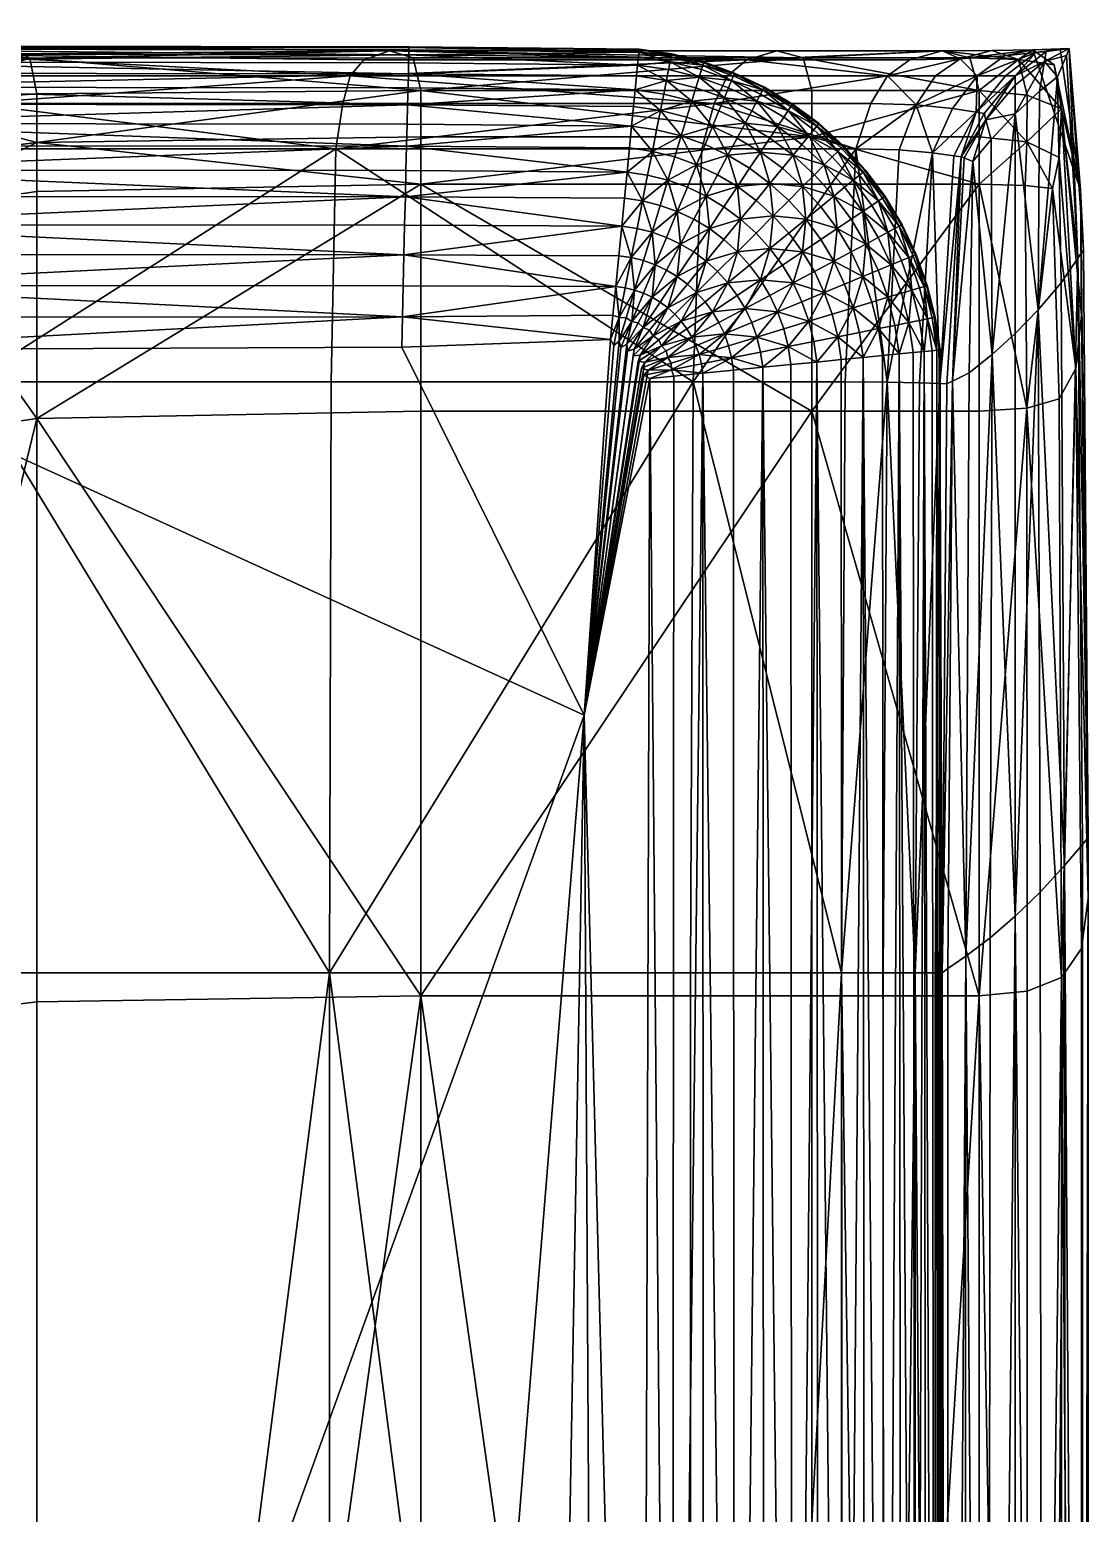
# Model space of a CAD drawing. Header units: millimetres. Extents: x -331 to 331, y -291 to 300.
# Drawn here: x 311.33 to 330.96, y 234.98 to 262.5 of the extents above; entities that cross this region are included whole.
import ezdxf

# ---------------------------------------------------------------- set-up
doc = ezdxf.new("R2010")
doc.units = ezdxf.units.MM
doc.layers.get('0').update_dxf_attribs({"true_color": 0xd6e5a6})

msp = doc.modelspace()

# ---------------------------------------------------------------- meshes
at = {"color": 151, "true_color": 0x99b9e4}
mesh = msp.add_polyface(dxfattribs=at)
corners = [(308.254, 262.061, 644.036), (308.379, 260.849, 642.788), (308.254, 260.556, 637.374), (308.333, 258.806, 641.296), (308.254, 257.868, 635.966), (311.46, 260.403, 644.353), (311.46, 261.305, 645.625), (318.58, 261.369, 645.807), (311.33, 261.972, 646.912), (309.579, 262.035, 647.881), (310.295, 261.643, 648.013), (317.268, 261.643, 648.013), (310.264, 261.126, 648.013), (310.939, 262.171, 647.56), (308.254, 262.365, 647.127), (307.661, 262.498, 647.418), (308.629, 261.964, 646.421), (308.754, 260.076, 643.793), (308.754, 259.102, 643.259), (308.379, 257.574, 641.614), (311.46, 259.499, 643.747), (311.46, 255.289, 643.547), (308.754, 261.115, 645.078), (317.996, 262.106, 647.704), (318.58, 259.631, 643.91), (310.236, 260.287, 648.013), (317.005, 260.287, 648.013), (310.216, 255.967, 648.013), (307.407, 261.643, 648.013), (307.42, 261.126, 648.013), (307.432, 260.287, 648.013), (307.44, 255.967, 648.013), (318.265, 258.323, 662.133), (306.774, 258.329, 662.133), (306.774, 257.754, 662.339), (318.251, 257.75, 662.339), (318.238, 257.172, 662.486), (318.291, 259.396, 661.559), (306.774, 259.404, 661.559), (306.774, 258.881, 661.872), (318.278, 258.874, 661.872), (318.314, 260.336, 660.786), (306.774, 260.346, 660.786), (306.774, 259.894, 661.195), (318.303, 259.884, 661.195), (318.333, 261.107, 659.844), (306.774, 261.119, 659.843), (306.774, 260.756, 660.333), (318.347, 261.68, 658.769), (306.774, 261.694, 658.769), (306.774, 261.433, 659.32), (318.356, 262.033, 657.602), (306.774, 262.048, 657.602), (306.774, 261.899, 658.194), (318.359, 262.167, 655.523), (306.774, 262.182, 655.523), (306.774, 262.137, 656.999), (318.359, 262.182, 648.239), (306.774, 262.197, 648.239), (306.774, 262.197, 652.314)]
mesh.append_faces([[corners[k] for k in face] for face in [(0, 1, 2), (3, 4, 2), (2, 1, 3), (5, 6, 7), (7, 6, 8), (9, 10, 11), (11, 10, 12), (9, 13, 14), (14, 15, 9), (8, 16, 14), (14, 13, 8), (14, 16, 0), (3, 17, 18), (18, 19, 3), (5, 20, 18), (18, 17, 5), (18, 20, 21), (8, 6, 22), (22, 16, 8), (5, 17, 22), (22, 6, 5), (3, 1, 22), (22, 17, 3), (0, 16, 22), (22, 1, 0), (8, 13, 23), (23, 13, 9), (21, 20, 24), (24, 20, 5), (12, 25, 26), (26, 25, 27), (28, 10, 9), (12, 10, 28), (28, 29, 12), (12, 29, 30), (30, 25, 12), (27, 25, 30), (30, 31, 27), (32, 33, 34), (34, 35, 32), (36, 35, 34), (37, 38, 39), (39, 40, 37), (32, 40, 39), (39, 33, 32), (41, 42, 43), (37, 44, 43), (43, 38, 37), (45, 46, 47), (47, 42, 41), (48, 49, 50), (50, 46, 45), (51, 52, 53), (53, 49, 48), (54, 55, 56), (56, 52, 51), (57, 58, 59), (59, 55, 54)]], dxfattribs={"vtx2": -1, "color": 151})
mesh = msp.add_polyface(dxfattribs=at)
corners = [(318.58, 261.369, 645.807), (318.58, 260.512, 644.539), (311.46, 260.403, 644.353), (311.33, 261.972, 646.912), (318.434, 261.975, 647.075), (325.668, 261.975, 647.075), (325.831, 260.512, 644.539), (317.268, 261.643, 648.013), (317.522, 261.937, 647.936), (309.579, 262.035, 647.881), (310.264, 261.126, 648.013), (317.13, 261.126, 648.013), (324.017, 261.126, 648.013), (324.625, 261.937, 647.936), (317.996, 262.106, 647.704), (318.58, 259.631, 643.91), (317.005, 260.287, 648.013), (310.216, 255.967, 648.013), (316.916, 255.967, 648.013), (323.63, 255.967, 648.013), (318.265, 258.323, 662.133), (318.251, 257.75, 662.339), (322.194, 257.737, 662.339), (322.25, 258.306, 662.133), (318.238, 257.172, 662.486), (318.291, 259.396, 661.559), (318.278, 258.874, 661.872), (322.304, 258.852, 661.872), (322.355, 259.371, 661.559), (318.314, 260.336, 660.786), (318.303, 259.884, 661.195), (322.403, 259.856, 661.195), (322.447, 260.304, 660.786), (306.774, 259.894, 661.195), (318.333, 261.107, 659.844), (318.324, 260.744, 660.333), (322.487, 260.71, 660.333), (322.522, 261.07, 659.843), (306.774, 260.756, 660.333), (318.347, 261.68, 658.769), (318.341, 261.42, 659.32), (322.553, 261.38, 659.32), (322.578, 261.639, 658.769), (306.774, 261.433, 659.32), (318.356, 262.033, 657.602), (318.352, 261.885, 658.194), (322.598, 261.842, 658.194), (322.613, 261.989, 657.602), (306.774, 261.899, 658.194), (318.359, 262.167, 655.523), (318.358, 262.122, 656.999), (322.621, 262.078, 656.999), (322.626, 262.122, 655.523), (306.774, 262.137, 656.999), (318.359, 262.182, 648.239), (318.359, 262.182, 652.314), (322.627, 262.137, 652.314), (306.774, 262.197, 652.314)]
mesh.append_faces([[corners[k] for k in face] for face in [(0, 1, 2), (3, 4, 0), (0, 4, 5), (6, 1, 0), (7, 8, 9), (10, 11, 7), (7, 11, 12), (13, 8, 7), (14, 4, 3), (9, 8, 14), (14, 8, 13), (5, 4, 14), (2, 1, 15), (15, 1, 6), (16, 11, 10), (17, 18, 16), (16, 18, 19), (12, 11, 16), (20, 21, 22), (22, 23, 20), (22, 21, 24), (25, 26, 27), (27, 28, 25), (20, 23, 27), (27, 26, 20), (29, 30, 31), (31, 32, 29), (25, 28, 31), (31, 30, 25), (33, 30, 29), (34, 35, 36), (36, 37, 34), (29, 32, 36), (36, 35, 29), (38, 35, 34), (29, 35, 38), (39, 40, 41), (41, 42, 39), (34, 37, 41), (41, 40, 34), (43, 40, 39), (34, 40, 43), (44, 45, 46), (46, 47, 44), (39, 42, 46), (46, 45, 39), (48, 45, 44), (39, 45, 48), (49, 50, 51), (51, 52, 49), (44, 47, 51), (51, 50, 44), (53, 50, 49), (44, 50, 53), (54, 55, 56), (49, 52, 56), (56, 55, 49), (57, 55, 54), (49, 55, 57)]], dxfattribs={"vtx2": -1, "color": 151})
mesh = msp.add_polyface(dxfattribs=at)
corners = [(325.668, 261.975, 647.075), (325.831, 261.369, 645.807), (318.58, 261.369, 645.807), (325.831, 260.512, 644.539), (324.017, 261.126, 648.013), (324.266, 261.643, 648.013), (317.268, 261.643, 648.013), (324.625, 261.937, 647.936), (325.179, 262.106, 647.704), (317.996, 262.106, 647.704), (317.005, 260.287, 648.013), (323.791, 260.287, 648.013), (322.871, 260.241, 660.786), (322.447, 260.304, 660.786), (322.403, 259.856, 661.195), (323.022, 260.996, 659.844), (322.522, 261.07, 659.843), (322.487, 260.71, 660.333), (322.951, 260.641, 660.333), (323.987, 260.703, 659.844), (323.511, 260.873, 659.843), (323.406, 260.527, 660.333), (323.848, 260.369, 660.333), (323.288, 260.137, 660.786), (323.692, 259.992, 660.786), (324.273, 260.168, 660.333), (323.133, 261.556, 658.769), (322.578, 261.639, 658.769), (322.553, 261.38, 659.32), (323.082, 261.302, 659.32), (324.206, 261.231, 658.769), (323.677, 261.42, 658.769), (323.602, 261.172, 659.32), (324.106, 260.991, 659.32), (323.202, 261.902, 657.602), (322.613, 261.989, 657.602), (322.598, 261.842, 658.194), (323.173, 261.757, 658.194), (323.737, 261.616, 658.194), (323.78, 261.757, 657.602), (323.228, 262.033, 655.523), (322.626, 262.122, 655.523), (322.621, 262.078, 656.999), (323.219, 261.989, 656.999), (323.805, 261.842, 656.999), (323.818, 261.885, 655.523), (323.231, 262.048, 648.239), (322.627, 262.137, 648.239), (322.627, 262.137, 652.314), (323.231, 262.048, 652.314), (318.359, 262.182, 648.239), (323.823, 261.899, 652.314), (323.823, 261.899, 648.239)]
mesh.append_faces([[corners[k] for k in face] for face in [(0, 1, 2), (2, 1, 3), (4, 5, 6), (6, 5, 7), (7, 8, 9), (9, 8, 0), (10, 11, 4), (12, 13, 14), (15, 16, 17), (17, 18, 15), (12, 18, 17), (17, 13, 12), (19, 20, 21), (21, 22, 19), (15, 18, 21), (21, 20, 15), (12, 23, 21), (21, 18, 12), (24, 22, 21), (21, 23, 24), (25, 22, 24), (26, 27, 28), (28, 29, 26), (15, 29, 28), (28, 16, 15), (30, 31, 32), (26, 29, 32), (32, 31, 26), (15, 20, 32), (32, 29, 15), (19, 33, 32), (32, 20, 19), (34, 35, 36), (36, 37, 34), (26, 37, 36), (36, 27, 26), (34, 37, 38), (38, 39, 34), (26, 31, 38), (38, 37, 26), (38, 31, 30), (40, 41, 42), (42, 43, 40), (34, 43, 42), (42, 35, 34), (40, 43, 44), (44, 45, 40), (34, 39, 44), (44, 43, 34), (46, 47, 48), (48, 49, 46), (48, 47, 50), (40, 49, 48), (48, 41, 40), (46, 49, 51), (51, 52, 46), (40, 45, 51), (51, 49, 40)]], dxfattribs={"vtx2": -1, "color": 151})
mesh = msp.add_polyface(dxfattribs=at)
corners = [(325.831, 260.512, 644.539), (325.831, 261.369, 645.807), (328.931, 261.369, 645.807), (325.668, 261.975, 647.075), (327.233, 261.643, 648.013), (327.647, 261.937, 647.936), (324.625, 261.937, 647.936), (324.017, 261.126, 648.013), (326.925, 261.126, 648.013), (327.762, 261.103, 648.138), (325.179, 262.106, 647.704), (328.243, 262.106, 647.704), (328.931, 259.631, 643.91), (325.831, 259.631, 643.91), (326.646, 260.287, 648.013), (327.446, 260.268, 648.138), (326.06, 259.992, 658.769), (325.644, 260.369, 658.769), (325.48, 260.168, 659.32), (325.877, 259.808, 659.32), (325.656, 259.588, 659.844), (326.236, 259.411, 659.32), (326.437, 259.576, 658.769), (326.309, 260.241, 657.602), (325.868, 260.641, 657.602), (325.774, 260.527, 658.194), (326.205, 260.137, 658.194), (325.389, 260.996, 657.602), (327.064, 259.321, 657.602), (326.709, 259.8, 657.602), (326.595, 259.706, 658.194), (326.771, 259.126, 658.769), (326.404, 260.336, 655.523), (325.953, 260.744, 655.523), (325.924, 260.71, 656.999), (326.372, 260.304, 656.999), (325.464, 261.107, 655.523), (327.175, 259.396, 655.523), (326.812, 259.884, 655.523), (326.778, 259.856, 656.999), (327.138, 259.371, 656.999), (326.414, 260.346, 648.239), (325.962, 260.756, 648.239), (325.962, 260.756, 652.314), (326.414, 260.346, 652.314), (325.472, 261.119, 648.239), (325.472, 261.119, 652.314), (327.188, 259.404, 648.239), (326.824, 259.894, 648.239), (326.824, 259.894, 652.314), (327.188, 259.404, 652.314)]
mesh.append_faces([[corners[k] for k in face] for face in [(0, 1, 2), (2, 1, 3), (4, 5, 6), (7, 8, 4), (4, 8, 9), (3, 10, 11), (6, 5, 11), (11, 10, 6), (12, 13, 0), (14, 8, 7), (9, 8, 14), (14, 15, 9), (16, 17, 18), (18, 19, 16), (20, 19, 18), (16, 19, 21), (21, 22, 16), (21, 19, 20), (23, 24, 25), (25, 26, 23), (25, 24, 27), (16, 26, 25), (25, 17, 16), (28, 29, 30), (23, 26, 30), (30, 29, 23), (16, 22, 30), (30, 26, 16), (30, 22, 31), (32, 33, 34), (34, 35, 32), (34, 33, 36), (27, 24, 34), (23, 35, 34), (34, 24, 23), (37, 38, 39), (39, 40, 37), (32, 35, 39), (39, 38, 32), (23, 29, 39), (39, 35, 23), (28, 40, 39), (39, 29, 28), (41, 42, 43), (43, 44, 41), (45, 46, 43), (43, 42, 45), (36, 33, 43), (43, 46, 36), (32, 44, 43), (43, 33, 32), (47, 48, 49), (49, 50, 47), (41, 44, 49), (49, 48, 41), (32, 38, 49), (49, 44, 32), (37, 50, 49), (49, 38, 37)]], dxfattribs={"vtx2": -1, "color": 151})
mesh = msp.add_polyface(dxfattribs=at)
corners = [(328.876, 260.966, 650.236), (329.023, 260.943, 654.405), (329.599, 261.643, 654.405), (329.422, 261.643, 650.236), (329.055, 260.823, 658.563), (329.599, 261.466, 658.573), (330.142, 261.91, 658.547), (330.174, 262.093, 654.342), (329.981, 262.074, 650.133), (329.659, 261.942, 647.155), (329.166, 262.111, 647.805), (329.925, 262.126, 648.109), (330.322, 261.843, 647.393), (328.576, 261.957, 648.055), (329.401, 262.015, 648.412), (330.432, 262.141, 649.822), (330.811, 259.525, 648.699), (328.434, 261.034, 648.513), (328.066, 260.214, 648.513), (327.762, 261.103, 648.138), (330.763, 258.262, 658.453), (330.548, 262.016, 658.469), (330.386, 261.626, 660.129), (330.047, 261.36, 660.254), (330.455, 261.032, 646.057), (329.814, 260.415, 644.593), (329.824, 261.284, 645.87), (328.892, 261.643, 648.513), (328.123, 261.643, 648.138), (329.599, 260.936, 660.296), (329.151, 260.463, 660.254), (330.601, 262.146, 654.155), (328.596, 260.14, 654.405), (328.931, 260.512, 644.539), (328.931, 261.369, 645.807), (325.831, 260.512, 644.539), (325.668, 261.975, 647.075), (328.759, 261.975, 647.075), (327.233, 261.643, 648.013), (327.647, 261.937, 647.936), (328.243, 262.106, 647.704)]
mesh.append_faces([[corners[k] for k in face] for face in [(0, 1, 2), (2, 3, 0), (4, 5, 2), (2, 1, 4), (6, 7, 2), (2, 5, 6), (8, 3, 2), (2, 7, 8), (9, 10, 11), (11, 12, 9), (13, 14, 11), (11, 10, 13), (8, 15, 11), (11, 14, 8), (16, 12, 11), (11, 15, 16), (0, 17, 18), (18, 17, 19), (20, 21, 22), (6, 23, 22), (22, 21, 6), (24, 12, 16), (25, 26, 24), (9, 12, 24), (24, 26, 9), (0, 3, 27), (27, 17, 0), (8, 14, 27), (27, 3, 8), (13, 28, 27), (27, 14, 13), (19, 17, 27), (27, 28, 19), (6, 5, 29), (29, 23, 6), (4, 30, 29), (29, 5, 4), (8, 7, 31), (31, 15, 8), (6, 21, 31), (31, 7, 6), (31, 21, 20), (16, 15, 31), (4, 1, 32), (32, 1, 0), (25, 33, 34), (34, 26, 25), (34, 33, 35), (36, 37, 34), (9, 26, 34), (34, 37, 9), (19, 28, 38), (13, 39, 38), (38, 28, 13), (40, 37, 36), (13, 10, 40), (40, 39, 13), (9, 37, 40), (40, 10, 9)]], dxfattribs={"vtx2": -1, "color": 151})
mesh = msp.add_polyface(dxfattribs=at)
corners = [(329.814, 255.479, 643.782), (329.782, 259.611, 643.968), (330.288, 259.551, 644.14), (329.814, 260.415, 644.593), (330.413, 260.125, 644.754), (330.726, 256.214, 644.838), (328.066, 260.214, 648.513), (328.463, 260.159, 650.236), (328.876, 260.966, 650.236), (327.762, 261.103, 648.138), (327.446, 260.268, 648.138), (327.225, 255.963, 648.138), (328.204, 255.935, 650.236), (330.386, 261.626, 660.129), (330.453, 257.802, 660.254), (330.763, 258.262, 658.453), (330.023, 257.303, 660.567), (330.047, 261.36, 660.254), (329.055, 260.823, 658.563), (328.65, 260.118, 658.532), (328.812, 260.051, 660.129), (329.151, 260.463, 660.254), (328.434, 255.981, 658.563), (329.174, 256.474, 660.567), (328.745, 256.132, 660.254), (330.811, 259.525, 648.699), (330.83, 257.203, 646.226), (330.455, 261.032, 646.057), (329.599, 256.862, 660.671), (329.599, 260.936, 660.296), (330.867, 258.415, 653.967), (330.601, 262.146, 654.155), (328.596, 260.14, 654.405), (328.931, 259.631, 643.91), (325.831, 260.512, 644.539), (328.931, 260.512, 644.539), (327.97, 257.134, 657.602), (327.825, 257.711, 657.602), (327.684, 257.668, 658.194), (327.625, 258.272, 657.602), (327.488, 258.216, 658.194), (327.299, 258.137, 658.769), (327.488, 257.609, 658.769), (327.625, 257.065, 658.769), (327.748, 258.323, 655.523), (327.488, 258.874, 655.523), (327.449, 258.852, 656.999), (327.707, 258.306, 656.999), (328.101, 257.16, 655.523), (327.953, 257.75, 655.523), (327.911, 257.737, 656.999), (327.762, 258.329, 648.239), (327.501, 258.881, 648.239), (327.501, 258.881, 652.314), (327.762, 258.329, 652.314), (328.116, 257.163, 648.239), (327.968, 257.755, 648.239), (327.968, 257.755, 652.314)]
mesh.append_faces([[corners[k] for k in face] for face in [(0, 1, 2), (3, 4, 2), (2, 1, 3), (2, 4, 5), (6, 7, 8), (9, 10, 6), (6, 10, 11), (12, 7, 6), (13, 14, 15), (16, 14, 13), (13, 17, 16), (18, 19, 20), (20, 21, 18), (20, 19, 22), (23, 21, 20), (20, 24, 23), (25, 26, 27), (5, 4, 27), (27, 26, 5), (27, 4, 3), (23, 28, 29), (29, 21, 23), (16, 17, 29), (29, 28, 16), (15, 30, 31), (31, 30, 25), (32, 7, 12), (22, 19, 32), (32, 19, 18), (8, 7, 32), (33, 1, 0), (34, 35, 33), (3, 1, 33), (33, 35, 3), (36, 37, 38), (39, 40, 38), (38, 37, 39), (38, 40, 41), (38, 42, 43), (44, 45, 46), (46, 47, 44), (39, 47, 46), (48, 49, 50), (44, 47, 50), (50, 49, 44), (39, 37, 50), (50, 47, 39), (50, 37, 36), (51, 52, 53), (53, 54, 51), (44, 54, 53), (53, 45, 44), (55, 56, 57), (51, 54, 57), (57, 56, 51), (44, 49, 57), (57, 54, 44), (57, 49, 48)]], dxfattribs={"vtx2": -1, "color": 151})
mesh = msp.add_polyface(dxfattribs=at)
corners = [(324.625, 261.937, 647.936), (324.266, 261.643, 648.013), (327.233, 261.643, 648.013), (324.017, 261.126, 648.013), (323.791, 260.287, 648.013), (326.646, 260.287, 648.013), (324.876, 260.227, 659.844), (324.443, 260.487, 659.843), (324.273, 260.168, 660.333), (323.987, 260.703, 659.844), (323.848, 260.369, 660.333), (323.602, 261.172, 659.32), (324.106, 260.991, 659.32), (324.206, 261.231, 658.769), (325.194, 260.703, 658.769), (324.713, 260.991, 658.769), (324.59, 260.762, 659.32), (325.05, 260.487, 659.32), (325.48, 260.168, 659.32), (325.644, 260.369, 658.769), (325.282, 259.927, 659.843), (324.34, 261.556, 657.602), (323.78, 261.757, 657.602), (323.737, 261.616, 658.194), (324.284, 261.42, 658.194), (325.389, 260.996, 657.602), (324.879, 261.302, 657.602), (324.809, 261.172, 658.194), (325.307, 260.873, 658.194), (325.774, 260.527, 658.194), (324.392, 261.68, 655.523), (323.818, 261.885, 655.523), (323.805, 261.842, 656.999), (324.374, 261.639, 656.999), (325.464, 261.107, 655.523), (324.942, 261.42, 655.523), (324.921, 261.38, 656.999), (325.439, 261.07, 656.999), (325.924, 260.71, 656.999), (324.397, 261.694, 648.239), (323.823, 261.899, 648.239), (323.823, 261.899, 652.314), (324.397, 261.694, 652.314), (325.472, 261.119, 648.239), (324.949, 261.433, 648.239), (324.949, 261.433, 652.314), (325.472, 261.119, 652.314)]
mesh.append_faces([[corners[k] for k in face] for face in [(0, 1, 2), (2, 1, 3), (3, 4, 5), (6, 7, 8), (9, 10, 8), (8, 7, 9), (11, 12, 13), (14, 15, 16), (16, 17, 14), (13, 12, 16), (16, 15, 13), (9, 7, 16), (16, 12, 9), (6, 17, 16), (16, 7, 6), (14, 17, 18), (18, 19, 14), (6, 20, 18), (18, 17, 6), (21, 22, 23), (23, 24, 21), (13, 24, 23), (25, 26, 27), (27, 28, 25), (21, 24, 27), (27, 26, 21), (13, 15, 27), (27, 24, 13), (14, 28, 27), (27, 15, 14), (25, 28, 29), (14, 19, 29), (29, 28, 14), (30, 31, 32), (32, 33, 30), (21, 33, 32), (32, 22, 21), (34, 35, 36), (36, 37, 34), (30, 33, 36), (36, 35, 30), (21, 26, 36), (36, 33, 21), (25, 37, 36), (36, 26, 25), (34, 37, 38), (38, 37, 25), (39, 40, 41), (41, 42, 39), (30, 42, 41), (41, 31, 30), (43, 44, 45), (45, 46, 43), (39, 42, 45), (45, 44, 39), (30, 35, 45), (45, 42, 30), (34, 46, 45), (45, 35, 34)]], dxfattribs={"vtx2": -1, "color": 151})
mesh = msp.add_polyface(dxfattribs=at)
corners = [(325.831, 260.512, 644.539), (325.831, 259.631, 643.91), (318.58, 259.631, 643.91), (325.831, 255.422, 643.678), (323.63, 255.967, 648.013), (323.791, 260.287, 648.013), (317.005, 260.287, 648.013), (322.48, 258.272, 662.133), (322.25, 258.306, 662.133), (322.194, 257.737, 662.339), (322.368, 257.711, 662.339), (322.258, 257.158, 662.485), (322.924, 258.137, 662.133), (322.705, 258.216, 662.133), (322.539, 257.668, 662.339), (322.705, 257.609, 662.339), (322.489, 257.088, 662.485), (323.333, 257.918, 662.133), (323.134, 258.038, 662.133), (322.865, 257.534, 662.339), (323.016, 257.443, 662.339), (323.692, 257.624, 662.133), (323.52, 257.78, 662.133), (323.157, 257.338, 662.339), (322.689, 259.321, 661.559), (322.355, 259.371, 661.559), (322.304, 258.852, 661.872), (322.587, 258.81, 661.872), (323.333, 259.126, 661.559), (323.016, 259.239, 661.559), (322.865, 258.741, 661.872), (323.134, 258.644, 661.872), (323.928, 258.808, 661.559), (323.638, 258.981, 661.559), (323.393, 258.522, 661.872), (323.638, 258.375, 661.872), (323.868, 258.204, 661.872), (322.403, 259.856, 661.195), (322.784, 259.8, 661.195), (322.871, 260.241, 660.786), (323.692, 259.992, 660.786), (323.288, 260.137, 660.786), (323.157, 259.706, 661.195), (323.52, 259.576, 661.195), (323.868, 259.411, 661.195)]
mesh.append_faces([[corners[k] for k in face] for face in [(0, 1, 2), (2, 1, 3), (4, 5, 6), (7, 8, 9), (9, 10, 7), (11, 10, 9), (12, 13, 14), (14, 15, 12), (7, 10, 14), (14, 13, 7), (14, 10, 11), (16, 15, 14), (17, 18, 19), (19, 20, 17), (12, 15, 19), (19, 18, 12), (19, 15, 16), (21, 22, 23), (17, 20, 23), (23, 22, 17), (24, 25, 26), (26, 27, 24), (7, 27, 26), (26, 8, 7), (28, 29, 30), (30, 31, 28), (24, 27, 30), (30, 29, 24), (7, 13, 30), (30, 27, 7), (12, 31, 30), (30, 13, 12), (32, 33, 34), (34, 35, 32), (28, 31, 34), (34, 33, 28), (12, 18, 34), (34, 31, 12), (17, 35, 34), (34, 18, 17), (32, 35, 36), (17, 22, 36), (36, 35, 17), (36, 22, 21), (37, 38, 39), (24, 38, 37), (37, 25, 24), (40, 41, 42), (42, 43, 40), (39, 38, 42), (42, 41, 39), (24, 29, 42), (42, 38, 24), (28, 43, 42), (42, 29, 28), (40, 43, 44), (28, 33, 44), (44, 43, 28)]], dxfattribs={"vtx2": -1, "color": 151})
mesh = msp.add_polyface(dxfattribs=at)
corners = [(323.63, 255.967, 648.013), (326.447, 255.967, 648.013), (326.646, 260.287, 648.013), (323.791, 260.287, 648.013), (324.449, 258.38, 661.559), (324.199, 258.607, 661.559), (323.868, 258.204, 661.872), (324.08, 258.012, 661.872), (323.928, 258.808, 661.559), (323.692, 257.624, 662.133), (324.876, 257.86, 661.559), (324.675, 258.13, 661.559), (324.273, 257.8, 661.872), (324.443, 257.57, 661.872), (323.848, 257.452, 662.133), (323.987, 257.265, 662.133), (324.59, 257.325, 661.872), (325.05, 257.57, 661.559), (324.449, 259.588, 660.786), (324.08, 259.808, 660.786), (323.868, 259.411, 661.195), (324.199, 259.214, 661.195), (323.692, 259.992, 660.786), (323.638, 258.981, 661.559), (325.112, 259.043, 660.786), (324.794, 259.332, 660.786), (324.508, 258.984, 661.195), (324.794, 258.725, 661.195), (325.656, 258.38, 660.786), (325.4, 258.725, 660.786), (325.052, 258.44, 661.195), (325.282, 258.13, 661.195), (325.48, 257.8, 661.195), (325.194, 257.265, 661.559), (325.644, 257.452, 661.195), (324.273, 260.168, 660.333), (324.675, 259.927, 660.333), (324.876, 260.227, 659.844), (325.656, 259.588, 659.844), (325.282, 259.927, 659.843), (325.052, 259.647, 660.333), (325.4, 259.332, 660.333), (325.715, 258.984, 660.333), (325.48, 260.168, 659.32)]
mesh.append_faces([[corners[k] for k in face] for face in [(0, 1, 2), (2, 3, 0), (4, 5, 6), (6, 7, 4), (6, 5, 8), (9, 7, 6), (10, 11, 12), (12, 13, 10), (4, 7, 12), (12, 11, 4), (9, 14, 12), (12, 7, 9), (15, 13, 12), (12, 14, 15), (10, 13, 16), (16, 17, 10), (18, 19, 20), (20, 21, 18), (20, 19, 22), (8, 21, 20), (20, 23, 8), (24, 25, 26), (26, 27, 24), (18, 21, 26), (26, 25, 18), (8, 5, 26), (26, 21, 8), (4, 27, 26), (26, 5, 4), (28, 29, 30), (30, 31, 28), (24, 27, 30), (30, 29, 24), (4, 11, 30), (30, 27, 4), (10, 31, 30), (30, 11, 10), (28, 31, 32), (10, 17, 32), (32, 31, 10), (33, 34, 32), (32, 17, 33), (35, 36, 37), (22, 19, 35), (18, 36, 35), (35, 19, 18), (38, 39, 40), (40, 41, 38), (37, 36, 40), (40, 39, 37), (18, 25, 40), (40, 36, 18), (24, 41, 40), (40, 25, 24), (38, 41, 42), (24, 29, 42), (42, 41, 24), (42, 29, 28), (43, 39, 38)]], dxfattribs={"vtx2": -1, "color": 151})
mesh = msp.add_polyface(dxfattribs=at)
corners = [(325.831, 255.422, 643.678), (325.831, 259.631, 643.91), (328.931, 259.631, 643.91), (327.225, 255.963, 648.138), (327.446, 260.268, 648.138), (326.646, 260.287, 648.013), (326.447, 255.967, 648.013), (326.06, 257.624, 660.786), (325.877, 258.012, 660.786), (325.48, 257.8, 661.195), (325.644, 257.452, 661.195), (325.656, 258.38, 660.786), (326.296, 258.808, 659.844), (325.995, 259.214, 659.843), (325.715, 258.984, 660.333), (325.995, 258.607, 660.333), (325.656, 259.588, 659.844), (326.771, 257.918, 659.844), (326.555, 258.375, 659.843), (326.236, 258.204, 660.333), (326.437, 257.78, 660.333), (326.595, 257.338, 660.333), (326.941, 257.443, 659.843), (326.771, 259.126, 658.769), (326.437, 259.576, 658.769), (326.236, 259.411, 659.32), (326.555, 258.981, 659.32), (327.299, 258.137, 658.769), (327.059, 258.644, 658.769), (326.83, 258.522, 659.32), (327.059, 258.038, 659.32), (327.24, 257.534, 659.32), (327.488, 257.609, 658.769), (326.595, 259.706, 658.194), (326.941, 259.239, 658.194), (327.064, 259.321, 657.602), (327.625, 258.272, 657.602), (327.37, 258.81, 657.602), (327.24, 258.741, 658.194), (327.488, 258.216, 658.194), (327.684, 257.668, 658.194), (327.175, 259.396, 655.523), (327.138, 259.371, 656.999), (327.449, 258.852, 656.999), (327.488, 258.874, 655.523), (327.188, 259.404, 648.239), (327.188, 259.404, 652.314), (327.501, 258.881, 652.314), (327.501, 258.881, 648.239)]
mesh.append_faces([[corners[k] for k in face] for face in [(0, 1, 2), (3, 4, 5), (5, 6, 3), (7, 8, 9), (9, 10, 7), (9, 8, 11), (12, 13, 14), (14, 15, 12), (14, 13, 16), (11, 15, 14), (17, 18, 19), (19, 20, 17), (12, 15, 19), (19, 18, 12), (11, 8, 19), (19, 15, 11), (7, 20, 19), (19, 8, 7), (17, 20, 21), (21, 22, 17), (21, 20, 7), (23, 24, 25), (25, 26, 23), (16, 13, 25), (12, 26, 25), (25, 13, 12), (27, 28, 29), (29, 30, 27), (23, 26, 29), (29, 28, 23), (12, 18, 29), (29, 26, 12), (17, 30, 29), (29, 18, 17), (27, 30, 31), (31, 32, 27), (17, 22, 31), (31, 30, 17), (33, 34, 35), (23, 34, 33), (36, 37, 38), (38, 39, 36), (35, 34, 38), (38, 37, 35), (23, 28, 38), (38, 34, 23), (27, 39, 38), (38, 28, 27), (27, 32, 40), (41, 42, 43), (43, 44, 41), (35, 37, 43), (43, 42, 35), (43, 37, 36), (45, 46, 47), (47, 48, 45), (41, 44, 47), (47, 46, 41)]], dxfattribs={"vtx2": -1, "color": 151})
mesh = msp.add_polyface(dxfattribs=at)
corners = [(330.726, 256.214, 644.838), (330.83, 257.203, 646.226), (330.955, 246.389, 646.232), (330.811, 259.525, 648.699), (330.955, 247.233, 649.041), (328.931, 244.58, 643.601), (328.931, 255.422, 643.678), (329.814, 255.479, 643.782), (325.831, 255.422, 643.678), (329.599, 246.054, 660.796), (329.599, 256.862, 660.671), (329.174, 256.474, 660.567), (330.023, 257.303, 660.567), (330.763, 258.262, 658.453), (330.845, 247.385, 658.448), (330.955, 247.514, 653.905), (330.867, 258.415, 653.967), (328.243, 245.008, 654.405), (328.331, 255.93, 654.405), (328.204, 255.935, 650.236), (328.434, 255.981, 658.563), (330.288, 259.551, 644.14), (330.413, 255.651, 644.092), (327.225, 255.963, 648.138), (327.823, 255.949, 648.513), (328.066, 260.214, 648.513), (328.745, 256.132, 660.254), (328.812, 260.051, 660.129), (330.455, 244.922, 644.026), (330.514, 246.999, 660.296), (330.453, 257.802, 660.254), (328.596, 260.14, 654.405), (327.743, 245.008, 648.513), (328.683, 245.316, 660.296), (328.931, 259.631, 643.91), (327.064, 256.953, 659.844), (326.941, 257.443, 659.843), (326.595, 257.338, 660.333), (326.778, 256.418, 660.333), (327.138, 256.454, 659.843), (327.625, 257.065, 658.769), (327.488, 257.609, 658.769), (327.24, 257.534, 659.32), (327.37, 257.014, 659.32), (327.449, 256.484, 659.32), (327.707, 256.51, 658.769), (327.684, 257.668, 658.194), (327.825, 257.105, 658.194), (327.97, 257.134, 657.602), (327.911, 256.53, 658.194), (328.057, 256.544, 657.602), (327.911, 257.737, 656.999), (328.057, 257.151, 656.999), (328.101, 257.16, 655.523), (328.146, 256.553, 656.999), (328.191, 256.558, 655.523), (327.968, 257.755, 652.314), (328.116, 257.163, 652.314), (328.116, 257.163, 648.239), (328.205, 256.559, 652.314), (328.205, 256.559, 648.239)]
mesh.append_faces([[corners[k] for k in face] for face in [(0, 1, 2), (3, 4, 2), (2, 1, 3), (5, 6, 7), (8, 6, 5), (9, 10, 11), (12, 10, 9), (13, 14, 15), (15, 16, 13), (3, 16, 15), (15, 4, 3), (17, 18, 19), (20, 18, 17), (21, 22, 7), (0, 22, 21), (23, 24, 25), (25, 24, 19), (20, 26, 27), (28, 22, 0), (7, 22, 28), (29, 30, 12), (13, 30, 29), (29, 14, 13), (19, 18, 31), (31, 18, 20), (19, 24, 32), (32, 24, 23), (11, 26, 33), (33, 26, 20), (7, 6, 34), (34, 6, 8), (35, 36, 37), (38, 39, 35), (40, 41, 42), (42, 43, 40), (35, 43, 42), (42, 36, 35), (40, 43, 44), (44, 45, 40), (35, 39, 44), (44, 43, 35), (46, 47, 48), (40, 47, 46), (48, 47, 49), (49, 50, 48), (40, 45, 49), (49, 47, 40), (51, 52, 53), (48, 52, 51), (53, 52, 54), (54, 55, 53), (48, 50, 54), (54, 52, 48), (56, 57, 58), (53, 57, 56), (58, 57, 59), (59, 60, 58), (53, 55, 59), (59, 57, 53)]], dxfattribs={"vtx2": -1, "color": 151})
mesh = msp.add_polyface(dxfattribs=at)
corners = [(308.333, 258.806, 641.296), (308.254, 254.556, 636.758), (308.254, 254.344, 633.75), (308.254, 257.868, 635.966), (308.254, 257.279, 630.938), (308.254, 253.969, 630.179), (308.254, 253.988, 627.269), (308.254, 257.227, 627.54), (308.254, 257.857, 619.833), (308.254, 257.652, 622.392), (308.254, 254.412, 622.13), (308.254, 254.618, 619.576), (308.254, 257.441, 624.962), (308.254, 254.202, 624.695), (308.254, 258.252, 614.752), (308.254, 258.058, 617.286), (308.254, 254.817, 617.034), (308.254, 255.011, 614.507), (308.254, 255.199, 611.995), (308.254, 255.378, 609.5), (308.254, 258.62, 609.729), (308.254, 258.44, 612.232), (308.254, 255.55, 607.023), (308.254, 255.713, 604.567), (308.254, 258.957, 604.777), (308.254, 255.867, 602.132), (308.254, 256.011, 599.721), (308.254, 259.256, 599.907), (308.254, 256.144, 597.333), (308.254, 256.266, 594.972), (308.254, 259.512, 595.132), (308.254, 256.376, 592.639), (308.254, 257.507, 557.827), (308.254, 258.883, 567.311), (308.254, 255.655, 567.692), (308.254, 254.311, 558.421), (308.254, 259.728, 575.256), (308.254, 256.482, 575.453), (308.254, 253.322, 541.195), (308.254, 255.641, 549.133), (308.254, 252.495, 549.952), (308.254, 250.245, 542.247), (308.254, 247.602, 535.27), (308.254, 250.584, 533.974), (316.886, 245.008, 648.013), (316.916, 255.967, 648.013), (310.216, 255.967, 648.013), (323.63, 255.967, 648.013), (311.46, 255.289, 643.547), (308.754, 254.892, 643.153), (308.754, 259.102, 643.259), (308.379, 253.396, 641.658), (308.379, 257.574, 641.614), (308.254, 249.971, 638.225), (308.254, 254.047, 637.979), (308.754, 244.142, 643.151), (318.58, 259.631, 643.91), (318.58, 255.422, 643.678), (325.831, 255.422, 643.678), (307.44, 255.967, 648.013), (307.443, 245.008, 648.013), (318.58, 244.58, 643.601), (321.609, 249.786, 662.621), (322.156, 256.643, 662.567), (322.097, 256.754, 662.557), (318.227, 256.608, 662.572), (318.238, 257.172, 662.486), (322.141, 257.201, 662.482), (322.288, 256.603, 662.567), (322.253, 256.724, 662.557), (306.774, 257.163, 662.487), (306.774, 256.559, 662.577), (322.194, 257.737, 662.339), (306.774, 257.754, 662.339)]
mesh.append_faces([[corners[k] for k in face] for face in [(0, 1, 2), (2, 3, 0), (4, 5, 6), (6, 7, 4), (8, 9, 10), (10, 11, 8), (12, 13, 10), (10, 9, 12), (14, 15, 16), (16, 17, 14), (8, 11, 16), (16, 15, 8), (18, 19, 20), (14, 17, 18), (18, 21, 14), (22, 23, 24), (20, 19, 22), (25, 26, 27), (24, 23, 25), (28, 29, 30), (27, 26, 28), (30, 29, 31), (32, 33, 34), (34, 35, 32), (36, 37, 34), (38, 39, 40), (40, 41, 38), (32, 35, 40), (40, 39, 32), (38, 41, 42), (42, 43, 38), (44, 45, 46), (47, 45, 44), (48, 49, 50), (51, 52, 50), (50, 49, 51), (51, 53, 54), (54, 52, 51), (0, 52, 54), (54, 1, 0), (55, 49, 48), (51, 49, 55), (56, 57, 48), (58, 57, 56), (46, 59, 60), (48, 57, 61), (61, 57, 58), (62, 63, 64), (64, 65, 62), (66, 65, 64), (64, 67, 66), (62, 68, 69), (69, 63, 62), (66, 70, 71), (71, 65, 66), (62, 65, 71), (66, 67, 72), (73, 70, 66)]], dxfattribs={"vtx2": -1, "color": 151})
mesh = msp.add_polyface(dxfattribs=at)
corners = [(322.258, 257.158, 662.485), (322.141, 257.201, 662.482), (322.097, 256.754, 662.557), (322.156, 256.643, 662.567), (322.489, 257.088, 662.485), (322.383, 257.153, 662.482), (322.253, 256.724, 662.557), (322.288, 256.603, 662.567), (321.609, 249.786, 662.621), (322.411, 256.538, 662.567), (322.399, 256.663, 662.557), (322.702, 256.974, 662.485), (322.611, 257.059, 662.482), (322.518, 256.45, 662.567), (322.531, 256.575, 662.557), (322.889, 256.821, 662.485), (322.816, 256.922, 662.482), (322.606, 256.342, 662.567), (322.643, 256.463, 662.557), (323.043, 256.634, 662.485), (322.99, 256.747, 662.482), (322.671, 256.22, 662.567), (322.731, 256.331, 662.557), (323.156, 256.421, 662.485), (323.127, 256.542, 662.482), (322.711, 256.088, 662.567), (322.792, 256.184, 662.557), (323.227, 256.19, 662.485), (323.221, 256.315, 662.482), (322.823, 256.029, 662.557), (323.27, 256.073, 662.482), (322.194, 257.737, 662.339), (322.539, 257.668, 662.339), (322.865, 257.534, 662.339), (323.016, 257.443, 662.339), (323.157, 257.338, 662.339), (323.288, 257.22, 662.339), (323.692, 257.624, 662.133), (323.406, 257.089, 662.339), (323.511, 256.948, 662.339), (323.602, 256.796, 662.339), (323.737, 256.471, 662.339)]
mesh.append_faces([[corners[k] for k in face] for face in [(0, 1, 2), (2, 3, 0), (4, 5, 6), (6, 7, 4), (0, 3, 6), (6, 5, 0), (8, 9, 10), (10, 7, 8), (11, 12, 10), (10, 9, 11), (4, 7, 10), (10, 12, 4), (8, 13, 14), (14, 9, 8), (15, 16, 14), (14, 13, 15), (11, 9, 14), (14, 16, 11), (8, 17, 18), (18, 13, 8), (19, 20, 18), (18, 17, 19), (15, 13, 18), (18, 20, 15), (8, 21, 22), (22, 17, 8), (23, 24, 22), (22, 21, 23), (19, 17, 22), (22, 24, 19), (8, 25, 26), (26, 21, 8), (27, 28, 26), (26, 25, 27), (23, 21, 26), (26, 28, 23), (29, 25, 8), (27, 25, 29), (29, 30, 27), (31, 1, 0), (0, 5, 32), (32, 5, 4), (4, 12, 33), (11, 34, 33), (33, 12, 11), (35, 36, 37), (11, 16, 35), (35, 34, 11), (15, 36, 35), (35, 16, 15), (15, 20, 38), (38, 36, 15), (19, 39, 38), (38, 20, 19), (19, 24, 40), (40, 39, 19), (40, 24, 23), (23, 28, 41), (41, 28, 27)]], dxfattribs={"vtx2": -1, "color": 151})
mesh = msp.add_polyface(dxfattribs=at)
corners = [(327.225, 255.963, 648.138), (326.447, 255.967, 648.013), (326.381, 245.008, 648.013), (323.63, 255.967, 648.013), (323.987, 257.265, 662.133), (323.848, 257.452, 662.133), (323.406, 257.089, 662.339), (323.511, 256.948, 662.339), (323.692, 257.624, 662.133), (323.288, 257.22, 662.339), (324.206, 256.856, 662.133), (324.106, 257.066, 662.133), (323.602, 256.796, 662.339), (323.677, 256.637, 662.339), (323.156, 256.421, 662.485), (324.34, 256.412, 662.133), (324.284, 256.637, 662.133), (323.737, 256.471, 662.339), (323.78, 256.3, 662.339), (323.227, 256.19, 662.485), (323.805, 256.126, 662.339), (324.374, 256.182, 662.133), (323.27, 256.073, 662.482), (325.194, 257.265, 661.559), (325.05, 257.57, 661.559), (324.59, 257.325, 661.872), (324.713, 257.066, 661.872), (324.443, 257.57, 661.872), (325.389, 256.62, 661.559), (325.307, 256.948, 661.559), (324.809, 256.796, 661.872), (324.879, 256.519, 661.872), (324.921, 256.236, 661.872), (325.439, 256.287, 661.559), (326.309, 256.803, 660.786), (326.205, 257.22, 660.786), (325.774, 257.089, 661.195), (325.868, 256.715, 661.195), (326.06, 257.624, 660.786), (325.644, 257.452, 661.195), (325.924, 256.334, 661.195), (326.372, 256.378, 660.786), (326.595, 257.338, 660.333), (326.709, 256.883, 660.333), (327.064, 256.953, 659.844), (326.778, 256.418, 660.333)]
mesh.append_faces([[corners[k] for k in face] for face in [(0, 1, 2), (2, 1, 3), (4, 5, 6), (6, 7, 4), (8, 9, 6), (6, 5, 8), (10, 11, 12), (12, 13, 10), (4, 7, 12), (12, 11, 4), (14, 13, 12), (15, 16, 17), (17, 18, 15), (10, 13, 17), (17, 16, 10), (17, 13, 14), (19, 18, 17), (15, 18, 20), (20, 21, 15), (19, 22, 20), (20, 18, 19), (23, 24, 25), (25, 26, 23), (4, 11, 25), (25, 27, 4), (10, 26, 25), (25, 11, 10), (28, 29, 30), (30, 31, 28), (23, 26, 30), (30, 29, 23), (10, 16, 30), (30, 26, 10), (15, 31, 30), (30, 16, 15), (28, 31, 32), (32, 33, 28), (15, 21, 32), (32, 31, 15), (34, 35, 36), (36, 37, 34), (38, 39, 36), (36, 35, 38), (23, 29, 36), (36, 39, 23), (28, 37, 36), (36, 29, 28), (34, 37, 40), (40, 41, 34), (28, 33, 40), (40, 37, 28), (42, 43, 44), (38, 35, 42), (34, 43, 42), (42, 35, 34), (44, 43, 45), (34, 41, 45), (45, 43, 34)]], dxfattribs={"vtx2": -1, "color": 151})
mesh = msp.add_polyface(dxfattribs=at)
corners = [(308.254, 240.214, 516.261), (308.254, 242.766, 514.244), (308.254, 246.713, 519.76), (308.254, 243.995, 521.544), (308.254, 236.158, 511.552), (308.254, 238.521, 509.319), (308.254, 231.861, 507.381), (308.254, 234.022, 504.951), (308.254, 247.463, 527.436), (308.254, 250.584, 533.974), (308.254, 247.602, 535.27), (308.254, 244.599, 528.978), (308.254, 241.276, 523.328), (308.254, 237.663, 518.278), (308.254, 233.795, 513.786), (330.955, 246.389, 646.232), (330.83, 245.459, 644.791), (330.726, 256.214, 644.838), (308.379, 253.396, 641.658), (308.379, 242.757, 641.715), (308.254, 239.477, 638.307), (308.254, 249.971, 638.225), (310.216, 255.967, 648.013), (310.209, 245.008, 648.013), (316.886, 245.008, 648.013), (323.576, 245.008, 648.013), (323.63, 255.967, 648.013), (329.814, 255.479, 643.782), (329.824, 244.665, 643.707), (328.931, 244.58, 643.601), (325.831, 244.58, 643.601), (325.831, 255.422, 643.678), (329.174, 256.474, 660.567), (329.132, 245.655, 660.671), (329.599, 246.054, 660.796), (330.065, 246.505, 660.671), (330.023, 257.303, 660.567), (328.204, 255.935, 650.236), (328.118, 245.008, 650.236), (328.243, 245.008, 654.405), (328.353, 245.085, 658.573), (328.434, 255.981, 658.563), (311.46, 255.289, 643.547), (311.46, 244.471, 643.488), (308.754, 244.142, 643.151), (330.455, 244.922, 644.026), (330.514, 246.999, 660.296), (327.743, 245.008, 648.513), (327.225, 255.963, 648.138), (327.152, 245.008, 648.138), (328.683, 245.316, 660.296), (307.443, 245.008, 648.013), (326.381, 245.008, 648.013), (318.58, 244.58, 643.601), (321.609, 249.786, 662.621), (322.676, 208.636, 662.572), (322.823, 256.029, 662.557), (323.241, 208.647, 662.486), (323.27, 256.073, 662.482), (306.774, 256.559, 662.577), (306.774, 208.768, 662.622), (324.391, 208.674, 662.133), (324.374, 256.182, 662.133), (323.805, 256.126, 662.339), (325.464, 208.7, 661.559), (325.439, 256.287, 661.559), (324.921, 256.236, 661.872), (326.404, 208.723, 660.786), (326.372, 256.378, 660.786), (325.924, 256.334, 661.195), (327.175, 208.742, 659.844), (327.138, 256.454, 659.843), (326.778, 256.418, 660.333), (327.748, 208.756, 658.769), (327.707, 256.51, 658.769), (327.449, 256.484, 659.32), (328.101, 208.765, 657.602), (328.057, 256.544, 657.602), (327.911, 256.53, 658.194), (328.236, 208.768, 655.523), (328.191, 256.558, 655.523), (328.146, 256.553, 656.999), (328.25, 208.768, 648.239), (328.205, 256.559, 648.239), (328.205, 256.559, 652.314)]
mesh.append_faces([[corners[k] for k in face] for face in [(0, 1, 2), (2, 3, 0), (0, 4, 5), (5, 1, 0), (6, 7, 5), (5, 4, 6), (8, 9, 10), (10, 11, 8), (0, 3, 12), (12, 13, 0), (8, 11, 12), (12, 3, 8), (6, 4, 14), (0, 13, 14), (14, 4, 0), (15, 16, 17), (18, 19, 20), (20, 21, 18), (22, 23, 24), (24, 25, 26), (27, 28, 29), (29, 30, 31), (32, 33, 34), (34, 35, 36), (37, 38, 39), (39, 40, 41), (42, 43, 44), (44, 19, 18), (17, 16, 45), (45, 28, 27), (36, 35, 46), (47, 38, 37), (48, 49, 47), (50, 33, 32), (41, 40, 50), (51, 23, 22), (52, 49, 48), (26, 25, 52), (53, 43, 42), (31, 30, 53), (54, 55, 56), (57, 58, 56), (59, 60, 54), (61, 62, 63), (63, 58, 57), (64, 65, 66), (66, 62, 61), (67, 68, 69), (69, 65, 64), (70, 71, 72), (72, 68, 67), (73, 74, 75), (75, 71, 70), (76, 77, 78), (78, 74, 73), (79, 80, 81), (81, 77, 76), (82, 83, 84), (84, 80, 79)]], dxfattribs={"vtx2": -1, "color": 151})
mesh = msp.add_polyface(dxfattribs=at)
corners = [(308.254, 231.861, 507.381), (308.254, 227.358, 503.71), (308.254, 229.309, 501.109), (308.254, 234.022, 504.951), (308.254, 222.686, 500.504), (308.254, 224.424, 497.757), (308.254, 219.41, 494.859), (308.129, 227.996, 511.726), (308.254, 229.699, 509.811), (308.254, 233.795, 513.786), (308.129, 219.576, 505.418), (308.254, 220.947, 503.252), (308.254, 225.407, 506.312), (308.254, 216.348, 500.595), (330.955, 246.389, 646.232), (330.955, 247.233, 649.041), (330.955, 194.792, 649.023), (330.83, 193.776, 644.686), (330.83, 245.459, 644.791), (308.254, 239.477, 638.307), (308.379, 242.757, 641.715), (308.379, 191.848, 641.75), (316.886, 245.008, 648.013), (310.209, 245.008, 648.013), (310.209, 193.175, 648.013), (323.576, 193.175, 648.013), (323.576, 245.008, 648.013), (328.931, 244.58, 643.601), (329.824, 244.665, 643.707), (329.824, 193.238, 643.69), (325.831, 193.174, 643.601), (325.831, 244.58, 643.601), (329.599, 246.054, 660.796), (329.132, 245.655, 660.671), (329.077, 193.682, 660.671), (330.121, 194.353, 660.671), (330.065, 246.505, 660.671), (330.955, 247.514, 653.905), (330.845, 247.385, 658.448), (330.856, 194.878, 658.448), (328.243, 245.008, 654.405), (328.118, 245.008, 650.236), (328.118, 193.175, 650.236), (328.342, 193.234, 658.573), (328.353, 245.085, 658.573), (308.754, 244.142, 643.151), (311.46, 244.471, 643.488), (311.46, 193.105, 643.495), (330.455, 244.922, 644.026), (330.514, 246.999, 660.296), (327.743, 245.008, 648.513), (327.152, 245.008, 648.138), (327.152, 193.175, 648.138), (328.683, 245.316, 660.296), (307.443, 245.008, 648.013), (326.381, 245.008, 648.013), (318.58, 244.58, 643.601), (322.823, 256.029, 662.557), (322.676, 208.636, 662.572), (323.241, 208.647, 662.486), (323.805, 256.126, 662.339), (323.818, 208.66, 662.339), (324.391, 208.674, 662.133), (324.921, 256.236, 661.872), (324.942, 208.687, 661.872), (325.464, 208.7, 661.559), (325.924, 256.334, 661.195), (325.953, 208.712, 661.195), (326.404, 208.723, 660.786), (326.778, 256.418, 660.333), (326.812, 208.733, 660.333), (327.175, 208.742, 659.844), (327.449, 256.484, 659.32), (327.488, 208.75, 659.32), (327.748, 208.756, 658.769), (327.911, 256.53, 658.194), (327.953, 208.761, 658.194), (328.101, 208.765, 657.602), (328.146, 256.553, 656.999), (328.191, 208.767, 656.999), (328.236, 208.768, 655.523), (328.205, 256.559, 652.314), (328.25, 208.768, 652.314), (328.25, 208.768, 648.239)]
mesh.append_faces([[corners[k] for k in face] for face in [(0, 1, 2), (2, 3, 0), (4, 5, 2), (2, 1, 4), (6, 5, 4), (7, 8, 9), (9, 8, 0), (10, 11, 12), (4, 1, 12), (12, 11, 4), (0, 8, 12), (12, 1, 0), (12, 8, 7), (4, 11, 13), (14, 15, 16), (17, 18, 14), (19, 20, 21), (22, 23, 24), (25, 26, 22), (27, 28, 29), (30, 31, 27), (32, 33, 34), (35, 36, 32), (37, 38, 39), (16, 15, 37), (40, 41, 42), (43, 44, 40), (45, 46, 47), (21, 20, 45), (48, 18, 17), (29, 28, 48), (49, 36, 35), (39, 38, 49), (42, 41, 50), (50, 51, 52), (34, 33, 53), (53, 44, 43), (24, 23, 54), (55, 26, 25), (52, 51, 55), (56, 31, 30), (47, 46, 56), (57, 58, 59), (60, 61, 62), (59, 61, 60), (63, 64, 65), (62, 64, 63), (66, 67, 68), (65, 67, 66), (69, 70, 71), (68, 70, 69), (72, 73, 74), (71, 73, 72), (75, 76, 77), (74, 76, 75), (78, 79, 80), (77, 79, 78), (81, 82, 83), (80, 82, 81)]], dxfattribs={"vtx2": -1, "color": 151})
mesh = msp.add_polyface(dxfattribs=at)
corners = [(330.955, 194.792, 649.023), (330.955, 66.352, 649.008), (330.955, 66.711, 646.103), (330.83, 67.081, 644.596), (330.83, 193.776, 644.686), (318.58, 67.272, 643.601), (311.46, 67.255, 643.492), (311.46, 193.105, 643.495), (325.831, 193.174, 643.601), (325.831, 67.272, 643.601), (329.599, 66.233, 660.796), (330.139, 66.233, 660.671), (330.121, 194.353, 660.671), (329.077, 193.682, 660.671), (329.058, 66.233, 660.671), (330.955, 66.233, 653.905), (330.856, 194.878, 658.448), (330.86, 66.233, 658.448), (328.118, 193.175, 650.236), (328.118, 66.233, 650.236), (328.243, 66.233, 654.405), (328.338, 66.233, 658.573), (328.342, 193.234, 658.573), (308.254, 100.739, 484.191), (308.254, 100.097, 480.916), (308.254, 146.301, 480.94), (308.254, 146.269, 484.191), (308.129, 99.6, 478.341), (308.129, 146.326, 478.377), (308.129, 101.879, 490.041), (308.254, 101.382, 487.466), (308.254, 146.238, 487.442), (308.129, 146.213, 490.005), (307.754, 99.392, 477.166), (307.754, 146.337, 477.19), (307.16, 99.345, 476.81), (307.16, 146.341, 476.816), (307.754, 146.201, 491.192), (307.754, 102.087, 491.216), (307.16, 102.134, 491.572), (308.754, 67.201, 643.164), (308.379, 66.861, 641.731), (308.379, 191.848, 641.75), (330.455, 67.231, 643.896), (329.824, 67.262, 643.675), (329.824, 193.238, 643.69), (327.743, 66.233, 648.513), (330.574, 66.233, 660.296), (328.624, 66.233, 660.296), (306.378, 99.329, 476.691), (306.378, 146.342, 476.691), (307.16, 146.198, 491.566), (306.378, 146.196, 491.691), (306.378, 102.149, 491.691), (328.931, 67.272, 643.601), (306.774, 66.615, 662.637), (318.359, 66.615, 662.622), (321.609, 249.786, 662.621), (322.627, 66.615, 662.577), (323.231, 66.615, 662.487), (323.241, 208.647, 662.486), (323.823, 66.615, 662.339), (324.397, 66.615, 662.133), (324.391, 208.674, 662.133), (324.949, 66.615, 661.872), (325.472, 66.615, 661.559), (325.464, 208.7, 661.559), (325.962, 66.615, 661.195), (326.414, 66.615, 660.786), (326.404, 208.723, 660.786), (326.824, 66.615, 660.333), (327.188, 66.615, 659.843), (327.175, 208.742, 659.844), (327.501, 66.615, 659.32), (327.762, 66.615, 658.769), (327.748, 208.756, 658.769), (327.968, 66.615, 658.194), (328.116, 66.615, 657.602), (328.101, 208.765, 657.602), (328.205, 66.615, 656.999), (328.25, 66.615, 655.523), (328.236, 208.768, 655.523), (328.266, 66.615, 652.314), (328.266, 66.615, 648.239), (328.25, 208.768, 648.239)]
mesh.append_faces([[corners[k] for k in face] for face in [(0, 1, 2), (2, 3, 4), (5, 6, 7), (8, 9, 5), (10, 11, 12), (13, 14, 10), (15, 1, 0), (16, 17, 15), (18, 19, 20), (20, 21, 22), (23, 24, 25), (25, 26, 23), (27, 28, 25), (25, 24, 27), (29, 30, 31), (31, 32, 29), (23, 26, 31), (31, 30, 23), (27, 33, 34), (34, 28, 27), (35, 36, 34), (34, 33, 35), (29, 32, 37), (37, 38, 29), (39, 38, 37), (7, 6, 40), (40, 41, 42), (4, 3, 43), (43, 44, 45), (46, 19, 18), (12, 11, 47), (47, 17, 16), (48, 14, 13), (22, 21, 48), (35, 49, 50), (50, 36, 35), (39, 51, 52), (52, 53, 39), (54, 9, 8), (45, 44, 54), (55, 56, 57), (58, 59, 60), (57, 56, 58), (61, 62, 63), (60, 59, 61), (64, 65, 66), (63, 62, 64), (67, 68, 69), (66, 65, 67), (70, 71, 72), (69, 68, 70), (73, 74, 75), (72, 71, 73), (76, 77, 78), (75, 74, 76), (79, 80, 81), (78, 77, 79), (82, 83, 84), (81, 80, 82)]], dxfattribs={"vtx2": -1, "color": 151})
mesh = msp.add_polyface(dxfattribs=at)
corners = [(308.129, 175.154, 480.278), (308.129, 179.641, 480.836), (308.254, 179.295, 483.375), (308.254, 174.839, 482.821), (308.129, 184.36, 481.505), (308.254, 183.458, 487.247), (308.254, 178.856, 486.595), (308.254, 174.44, 486.046), (308.129, 166.963, 479.335), (308.129, 170.938, 479.792), (308.254, 170.632, 482.337), (308.254, 166.673, 481.881), (308.254, 170.244, 485.563), (308.254, 166.305, 485.111), (308.254, 162.961, 481.414), (308.129, 163.199, 478.86), (308.254, 162.659, 484.652), (308.254, 178.417, 489.816), (308.254, 174.04, 489.272), (308.254, 182.953, 490.458), (308.129, 182.556, 492.99), (308.129, 178.071, 492.355), (308.129, 173.725, 491.815), (308.254, 169.856, 488.79), (308.254, 165.938, 488.341), (308.129, 169.551, 491.335), (308.129, 165.648, 490.887), (308.254, 162.357, 487.891), (308.129, 162.118, 490.445), (307.754, 179.802, 479.659), (307.754, 175.3, 479.099), (307.754, 177.91, 493.531), (307.754, 173.579, 492.993), (307.754, 182.372, 494.163), (307.754, 171.08, 478.613), (307.754, 167.097, 478.155), (307.754, 169.409, 492.514), (307.754, 165.514, 492.067), (307.754, 163.309, 477.677), (307.754, 162.008, 491.628), (321.609, 249.786, 662.621), (306.774, 208.768, 662.622), (306.774, 66.615, 662.637), (322.627, 66.615, 662.577), (322.676, 208.636, 662.572)]
mesh.append_faces([[corners[k] for k in face] for face in [(0, 1, 2), (2, 3, 0), (2, 1, 4), (5, 6, 2), (7, 3, 2), (2, 6, 7), (8, 9, 10), (10, 11, 8), (0, 3, 10), (10, 9, 0), (7, 12, 10), (10, 3, 7), (13, 11, 10), (10, 12, 13), (8, 11, 14), (14, 15, 8), (13, 16, 14), (14, 11, 13), (7, 6, 17), (17, 18, 7), (5, 19, 17), (17, 6, 5), (20, 21, 17), (17, 19, 20), (22, 18, 17), (17, 21, 22), (13, 12, 23), (23, 24, 13), (7, 18, 23), (23, 12, 7), (22, 25, 23), (23, 18, 22), (26, 24, 23), (23, 25, 26), (13, 24, 27), (27, 16, 13), (26, 28, 27), (27, 24, 26), (4, 1, 29), (0, 30, 29), (29, 1, 0), (22, 21, 31), (31, 32, 22), (20, 33, 31), (31, 21, 20), (0, 9, 34), (34, 30, 0), (8, 35, 34), (34, 9, 8), (26, 25, 36), (36, 37, 26), (22, 32, 36), (36, 25, 22), (8, 15, 38), (38, 35, 8), (26, 37, 39), (39, 28, 26), (40, 41, 42), (43, 44, 40)]], dxfattribs={"vtx2": -1, "color": 151})
mesh = msp.add_polyface(dxfattribs=at)
corners = [(308.129, 215.358, 490.04), (308.129, 220.618, 492.598), (308.254, 219.41, 494.859), (308.254, 214.307, 492.377), (308.254, 222.686, 500.504), (308.254, 217.879, 497.727), (308.254, 212.974, 495.343), (308.129, 204.764, 486.063), (308.129, 210.06, 487.876), (308.254, 209.154, 490.273), (308.254, 203.99, 488.507), (308.254, 208.005, 493.314), (308.254, 203.009, 491.606), (308.254, 216.348, 500.595), (308.254, 211.64, 498.308), (308.129, 219.576, 505.418), (308.129, 215.14, 502.856), (308.254, 220.947, 503.252), (308.129, 210.589, 500.645), (308.254, 206.856, 496.355), (308.254, 202.028, 494.705), (308.129, 205.95, 498.753), (308.129, 201.254, 497.148), (330.955, 194.792, 649.023), (330.955, 194.316, 646.163), (330.955, 246.389, 646.232), (330.83, 193.776, 644.686), (308.379, 191.848, 641.75), (308.254, 189.252, 638.307), (308.254, 239.477, 638.307), (308.129, 186.667, 634.865), (310.209, 193.175, 648.013), (316.886, 193.175, 648.013), (316.886, 245.008, 648.013), (323.576, 193.175, 648.013), (329.824, 193.238, 643.69), (328.931, 193.174, 643.601), (328.931, 244.58, 643.601), (325.831, 193.174, 643.601), (329.077, 193.682, 660.671), (329.599, 194.011, 660.796), (329.599, 246.054, 660.796), (330.121, 194.353, 660.671), (330.856, 194.878, 658.448), (330.955, 194.951, 653.905), (330.955, 247.514, 653.905), (328.118, 193.175, 650.236), (328.243, 193.175, 654.405), (328.243, 245.008, 654.405), (328.342, 193.234, 658.573), (307.754, 205.53, 499.863), (311.46, 193.105, 643.495), (308.754, 192.897, 643.179), (308.754, 244.142, 643.151), (330.455, 193.428, 643.957), (330.455, 244.922, 644.026), (330.559, 194.66, 660.296), (330.514, 246.999, 660.296), (327.743, 245.008, 648.513), (327.743, 193.175, 648.513), (327.152, 193.175, 648.138), (328.683, 245.316, 660.296), (328.639, 193.413, 660.296), (307.443, 245.008, 648.013), (307.443, 193.175, 648.013), (326.381, 193.175, 648.013), (326.381, 245.008, 648.013), (318.58, 193.174, 643.601), (318.58, 244.58, 643.601)]
mesh.append_faces([[corners[k] for k in face] for face in [(0, 1, 2), (2, 3, 0), (4, 5, 2), (6, 3, 2), (2, 5, 6), (7, 8, 9), (9, 10, 7), (0, 3, 9), (9, 8, 0), (6, 11, 9), (9, 3, 6), (12, 10, 9), (9, 11, 12), (6, 5, 13), (13, 14, 6), (13, 5, 4), (15, 16, 13), (13, 17, 15), (18, 14, 13), (13, 16, 18), (12, 11, 19), (19, 20, 12), (6, 14, 19), (19, 11, 6), (18, 21, 19), (19, 14, 18), (22, 20, 19), (19, 21, 22), (23, 24, 25), (25, 24, 26), (27, 28, 29), (29, 28, 30), (31, 32, 33), (33, 32, 34), (35, 36, 37), (37, 36, 38), (39, 40, 41), (41, 40, 42), (43, 44, 45), (45, 44, 23), (46, 47, 48), (48, 47, 49), (22, 21, 50), (50, 21, 18), (51, 52, 53), (53, 52, 27), (26, 54, 55), (55, 54, 35), (42, 56, 57), (57, 56, 43), (58, 59, 46), (60, 59, 58), (61, 62, 39), (49, 62, 61), (63, 64, 31), (34, 65, 66), (66, 65, 60), (38, 67, 68), (68, 67, 51)]], dxfattribs={"vtx2": -1, "color": 151})

doc.saveas('drawing.dxf')
